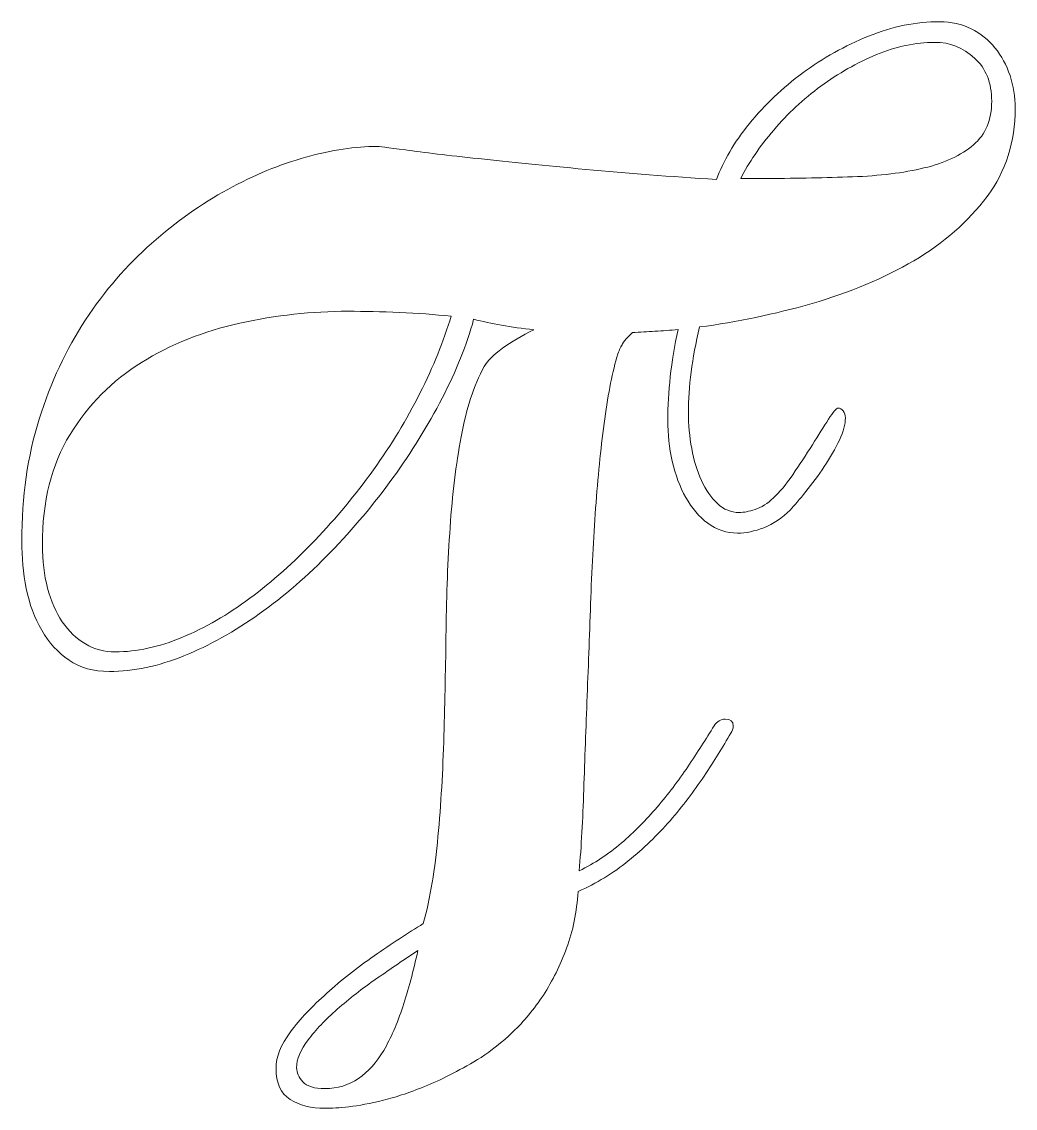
# Model space of a CAD drawing. Header units: millimetres. Extents: x -989 to 989, y -553 to 553.
# Drawn here: x 525.41 to 555.52, y 86.37 to 119.3 of the extents above; entities that cross this region are included whole.
import ezdxf

# ---------------------------------------------------------------- set-up
doc = ezdxf.new("R2010")
doc.units = ezdxf.units.MM
doc.header["$MEASUREMENT"] = 0
doc.layers.add('Camada 1', color=7, linetype='Continuous')

msp = doc.modelspace()

# ---------------------------------------------------------------- linework, layer by layer
at = {"layer": 'Camada 1', "color": 250, "lineweight": 9}
for points, knots in [([(543.4766, 109.2333), (543.3179, 108.7028), (543.1841, 108.0484), (543.08, 107.27), (543.08, 107.27), (542.9709, 106.4965), (542.8866, 105.6487), (542.8172, 104.7315), (542.8172, 104.7315), (542.7478, 103.8142), (542.6982, 102.8573), (542.6585, 101.8509), (542.6585, 101.8509), (542.6238, 100.8444), (542.5842, 99.8528), (542.5495, 98.8761), (542.5495, 98.8761), (542.5098, 97.8944), (542.4751, 96.9474), (542.4453, 96.0351), (542.4453, 96.0351), (542.4156, 95.1229), (542.371, 94.3048), (542.3065, 93.571), (542.3065, 93.571), (542.7676, 93.7941), (543.189, 94.0718), (543.5807, 94.4089), (543.5807, 94.4089), (543.9724, 94.746), (544.3343, 95.108), (544.6665, 95.4997), (544.6665, 95.4997), (545.0037, 95.8864), (545.3111, 96.2979), (545.5986, 96.7243), (545.5986, 96.7243), (545.8812, 97.1556), (546.149, 97.5671), (546.3969, 97.9638), (546.3969, 97.9638), (546.4861, 98.0977), (546.5952, 98.1671), (546.734, 98.1671), (546.734, 98.1671), (546.8927, 98.1671), (546.972, 98.0977), (546.972, 97.9638), (546.972, 97.9638), (546.972, 97.8745), (546.9472, 97.8002), (546.8976, 97.7407), (546.8976, 97.7407), (546.6646, 97.3292), (546.3919, 96.8978), (546.0895, 96.4367), (546.0895, 96.4367), (545.787, 95.9806), (545.4449, 95.5294), (545.0582, 95.0881), (545.0582, 95.0881), (544.6764, 94.6469), (544.255, 94.2403), (543.7939, 93.8685), (543.7939, 93.8685), (543.3378, 93.4966), (542.8271, 93.1892), (542.2718, 92.9413), (542.2718, 92.9413), (542.2321, 92.3216), (542.1181, 91.7465), (541.9247, 91.2259), (541.9247, 91.2259), (541.7314, 90.7053), (541.4984, 90.2343), (541.2207, 89.8029), (541.2207, 89.8029), (540.9381, 89.3765), (540.6307, 89.0047), (540.2985, 88.6874), (540.2985, 88.6874), (539.9614, 88.3701), (539.6391, 88.1172), (539.3317, 87.9139), (539.3317, 87.9139), (538.7467, 87.5569), (538.2112, 87.2743), (537.7154, 87.0711), (537.7154, 87.0711), (537.2196, 86.8628), (536.7734, 86.7141), (536.3718, 86.6149), (536.3718, 86.6149), (535.9751, 86.5158), (535.6281, 86.4513), (535.3306, 86.4166), (535.3306, 86.4166), (535.0331, 86.3869), (534.7951, 86.372), (534.6067, 86.372), (534.6067, 86.372), (534.1853, 86.372), (533.8333, 86.4612), (533.5457, 86.6397), (533.5457, 86.6397), (533.2631, 86.8232), (533.1193, 87.1355), (533.1193, 87.5817), (533.1193, 87.5817), (533.1193, 87.9288), (533.2631, 88.2957), (533.5556, 88.6874), (533.5556, 88.6874), (533.8482, 89.0791), (534.2151, 89.4658), (534.6563, 89.8575), (534.6563, 89.8575), (535.0926, 90.2491), (535.5735, 90.6259), (536.0941, 90.9928), (536.0941, 90.9928), (536.6147, 91.3597), (537.1105, 91.682), (537.5815, 91.9696), (537.5815, 91.9696), (537.7947, 92.748), (537.9435, 93.6305), (538.0278, 94.6072), (538.0278, 94.6072), (538.117, 95.5889), (538.1765, 96.6053), (538.2062, 97.6663), (538.2062, 97.6663), (538.236, 98.7273), (538.2608, 99.7982), (538.2707, 100.8741), (538.2707, 100.8741), (538.2856, 101.955), (538.3252, 102.9862), (538.3947, 103.9778), (538.3947, 103.9778), (538.4591, 104.9694), (538.5731, 105.8867), (538.7268, 106.7196), (538.7268, 106.7196), (538.8805, 107.5575), (539.1136, 108.2665), (539.4259, 108.8516), (539.4259, 108.8516), (539.5251, 109.0251), (539.7085, 109.2085), (539.9812, 109.4069), (539.9812, 109.4069), (540.2539, 109.6052), (540.5712, 109.7936), (540.9331, 109.9671), (540.9331, 109.9671), (540.5861, 110.0018), (540.2589, 110.0514), (539.9564, 110.1059), (539.9564, 110.1059), (539.654, 110.1605), (539.3714, 110.22), (539.1086, 110.2844), (539.1086, 110.2844), (538.9004, 109.5159), (538.5831, 108.7177), (538.1517, 107.8947), (538.1517, 107.8947), (537.7253, 107.0667), (537.2295, 106.2635), (536.6594, 105.4752), (536.6594, 105.4752), (536.0892, 104.6868), (535.4595, 103.9382), (534.7704, 103.2242), (534.7704, 103.2242), (534.0861, 102.5152), (533.3672, 101.8905), (532.6136, 101.36), (532.6136, 101.36), (531.865, 100.8246), (531.1064, 100.3982), (530.328, 100.0858), (530.328, 100.0858), (529.5545, 99.7685), (528.8009, 99.6098), (528.0721, 99.6098), (528.0721, 99.6098), (527.5912, 99.6098), (527.1797, 99.7239), (526.8475, 99.9519), (526.8475, 99.9519), (526.5103, 100.185), (526.2376, 100.4825), (526.0195, 100.8593), (526.0195, 100.8593), (525.8013, 101.2311), (525.6476, 101.6525), (525.5534, 102.1235), (525.5534, 102.1235), (525.4592, 102.5946), (525.4146, 103.0705), (525.4146, 103.5564), (525.4146, 103.5564), (525.4146, 104.9099), (525.5931, 106.1445), (525.9451, 107.26), (525.9451, 107.26), (526.2971, 108.3756), (526.7632, 109.3771), (527.3482, 110.2646), (527.3482, 110.2646), (527.9283, 111.1521), (528.5976, 111.9255), (529.3463, 112.5849), (529.3463, 112.5849), (530.095, 113.2394), (530.8634, 113.7897), (531.6567, 114.2211), (531.6567, 114.2211), (532.45, 114.6574), (533.2433, 114.9796), (534.0267, 115.1978), (534.0267, 115.1978), (534.815, 115.4159), (535.5289, 115.525), (536.1735, 115.525), (536.1735, 115.525), (536.2131, 115.525), (536.5007, 115.4903), (537.0461, 115.4159), (537.0461, 115.4159), (537.5915, 115.3416), (538.3302, 115.2523), (539.2573, 115.1532), (539.2573, 115.1532), (540.1894, 115.054), (541.2703, 114.9449), (542.5098, 114.8259), (542.5098, 114.8259), (543.7493, 114.7119), (545.0681, 114.6078), (546.4712, 114.5235), (546.4712, 114.5235), (546.6696, 115.0788), (546.9968, 115.644), (547.4628, 116.2142), (547.4628, 116.2142), (547.9289, 116.7844), (548.4693, 117.295), (549.0791, 117.7512), (549.0791, 117.7512), (549.6939, 118.2023), (550.3583, 118.5742), (551.0772, 118.8667), (551.0772, 118.8667), (551.7961, 119.1592), (552.515, 119.303), (553.2339, 119.303), (553.2339, 119.303), (553.581, 119.303), (553.8983, 119.2336), (554.1809, 119.0898), (554.1809, 119.0898), (554.4685, 118.946), (554.7065, 118.7527), (554.9048, 118.5097), (554.9048, 118.5097), (555.1031, 118.2718), (555.2568, 117.9891), (555.3609, 117.6718), (555.3609, 117.6718), (555.465, 117.3595), (555.5196, 117.0273), (555.5196, 116.6802), (555.5196, 116.6802), (555.5196, 115.6589), (555.237, 114.7714), (554.6668, 114.0079), (554.6668, 114.0079), (554.0966, 113.2443), (553.3529, 112.5948), (552.4456, 112.0594), (552.4456, 112.0594), (551.5334, 111.5289), (550.507, 111.0975), (549.3667, 110.7653), (549.3667, 110.7653), (548.2264, 110.4381), (547.086, 110.2001), (545.9506, 110.0514), (545.9506, 110.0514), (545.7275, 109.0945), (545.6135, 108.2318), (545.6135, 107.4633), (545.6135, 107.4633), (545.6135, 107.0915), (545.6482, 106.7246), (545.7176, 106.3676), (545.7176, 106.3676), (545.7821, 106.0057), (545.8812, 105.6834), (546.0151, 105.3958), (546.0151, 105.3958), (546.144, 105.1132), (546.3027, 104.8802), (546.496, 104.6968), (546.496, 104.6968), (546.6894, 104.5183), (546.9075, 104.429), (547.1554, 104.429), (547.1554, 104.429), (547.2943, 104.429), (547.4529, 104.4588), (547.6413, 104.5232), (547.6413, 104.5232), (547.8248, 104.5827), (548.0132, 104.7017), (548.1966, 104.8752), (548.1966, 104.8752), (548.3701, 105.0389), (548.5635, 105.2669), (548.7767, 105.5743), (548.7767, 105.5743), (548.9849, 105.8768), (549.1833, 106.1792), (549.3717, 106.4767), (549.3717, 106.4767), (549.5551, 106.7742), (549.7187, 107.032), (549.8625, 107.2551), (549.8625, 107.2551), (550.0063, 107.4782), (550.1005, 107.5922), (550.1501, 107.5922), (550.1501, 107.5922), (550.2145, 107.5922), (550.2641, 107.5625), (550.3087, 107.5079), (550.3087, 107.5079), (550.3533, 107.4484), (550.3732, 107.379), (550.3732, 107.2947), (550.3732, 107.2947), (550.3732, 107.1063), (550.3137, 106.8832), (550.1897, 106.6254), (550.1897, 106.6254), (550.0658, 106.3626), (549.9121, 106.0949), (549.7336, 105.8222), (549.7336, 105.8222), (549.5551, 105.5495), (549.3667, 105.2967), (549.1733, 105.0636), (549.1733, 105.0636), (548.9849, 104.8257), (548.8263, 104.6422), (548.7023, 104.5034), (548.7023, 104.5034), (548.4544, 104.2604), (548.1867, 104.082), (547.9041, 103.9679), (547.9041, 103.9679), (547.6215, 103.8588), (547.3538, 103.8043), (547.1059, 103.8043), (547.1059, 103.8043), (546.7737, 103.8043), (546.4712, 103.9035), (546.2035, 104.1018), (546.2035, 104.1018), (545.9407, 104.3001), (545.7176, 104.5629), (545.5342, 104.8852), (545.5342, 104.8852), (545.3557, 105.2074), (545.2218, 105.5694), (545.1276, 105.9809), (545.1276, 105.9809), (545.0334, 106.3874), (544.9888, 106.8039), (544.9888, 107.2253), (544.9888, 107.2253), (544.9888, 108.0682), (545.0929, 108.9854), (545.3011, 109.977), (545.3011, 109.977), (545.0681, 109.9522), (544.8351, 109.9324), (544.6021, 109.9225), (544.6021, 109.9225), (544.374, 109.9076), (544.1459, 109.8977), (543.9228, 109.8828), (543.9228, 109.8828), (543.9228, 109.8828), (543.7741, 109.7341), (543.7741, 109.7341), (543.7741, 109.7341), (543.7146, 109.6746), (543.66, 109.6101), (543.6204, 109.5407), (543.6204, 109.5407), (543.5758, 109.4713), (543.5262, 109.3721), (543.4766, 109.2333)], [0, 0, 0, 0, 0.0097087, 0.0097087, 0.0097087, 0.0097087, 0.0194175, 0.0194175, 0.0194175, 0.0194175, 0.0291262, 0.0291262, 0.0291262, 0.0291262, 0.038835, 0.038835, 0.038835, 0.038835, 0.0485437, 0.0485437, 0.0485437, 0.0485437, 0.0582524, 0.0582524, 0.0582524, 0.0582524, 0.0679612, 0.0679612, 0.0679612, 0.0679612, 0.0776699, 0.0776699, 0.0776699, 0.0776699, 0.0873786, 0.0873786, 0.0873786, 0.0873786, 0.0970874, 0.0970874, 0.0970874, 0.0970874, 0.1067961, 0.1067961, 0.1067961, 0.1067961, 0.1165049, 0.1165049, 0.1165049, 0.1165049, 0.1262136, 0.1262136, 0.1262136, 0.1262136, 0.1359223, 0.1359223, 0.1359223, 0.1359223, 0.1456311, 0.1456311, 0.1456311, 0.1456311, 0.1553398, 0.1553398, 0.1553398, 0.1553398, 0.1650485, 0.1650485, 0.1650485, 0.1650485, 0.1747573, 0.1747573, 0.1747573, 0.1747573, 0.184466, 0.184466, 0.184466, 0.184466, 0.1941748, 0.1941748, 0.1941748, 0.1941748, 0.2038835, 0.2038835, 0.2038835, 0.2038835, 0.2135922, 0.2135922, 0.2135922, 0.2135922, 0.223301, 0.223301, 0.223301, 0.223301, 0.2330097, 0.2330097, 0.2330097, 0.2330097, 0.2427184, 0.2427184, 0.2427184, 0.2427184, 0.2524272, 0.2524272, 0.2524272, 0.2524272, 0.2621359, 0.2621359, 0.2621359, 0.2621359, 0.2718447, 0.2718447, 0.2718447, 0.2718447, 0.2815534, 0.2815534, 0.2815534, 0.2815534, 0.2912621, 0.2912621, 0.2912621, 0.2912621, 0.3009709, 0.3009709, 0.3009709, 0.3009709, 0.3106796, 0.3106796, 0.3106796, 0.3106796, 0.3203883, 0.3203883, 0.3203883, 0.3203883, 0.3300971, 0.3300971, 0.3300971, 0.3300971, 0.3398058, 0.3398058, 0.3398058, 0.3398058, 0.3495146, 0.3495146, 0.3495146, 0.3495146, 0.3592233, 0.3592233, 0.3592233, 0.3592233, 0.368932, 0.368932, 0.368932, 0.368932, 0.3786408, 0.3786408, 0.3786408, 0.3786408, 0.3883495, 0.3883495, 0.3883495, 0.3883495, 0.3980583, 0.3980583, 0.3980583, 0.3980583, 0.407767, 0.407767, 0.407767, 0.407767, 0.4174757, 0.4174757, 0.4174757, 0.4174757, 0.4271845, 0.4271845, 0.4271845, 0.4271845, 0.4368932, 0.4368932, 0.4368932, 0.4368932, 0.4466019, 0.4466019, 0.4466019, 0.4466019, 0.4563107, 0.4563107, 0.4563107, 0.4563107, 0.4660194, 0.4660194, 0.4660194, 0.4660194, 0.4757282, 0.4757282, 0.4757282, 0.4757282, 0.4854369, 0.4854369, 0.4854369, 0.4854369, 0.4951456, 0.4951456, 0.4951456, 0.4951456, 0.5048544, 0.5048544, 0.5048544, 0.5048544, 0.5145631, 0.5145631, 0.5145631, 0.5145631, 0.5242718, 0.5242718, 0.5242718, 0.5242718, 0.5339806, 0.5339806, 0.5339806, 0.5339806, 0.5436893, 0.5436893, 0.5436893, 0.5436893, 0.5533981, 0.5533981, 0.5533981, 0.5533981, 0.5631068, 0.5631068, 0.5631068, 0.5631068, 0.5728155, 0.5728155, 0.5728155, 0.5728155, 0.5825243, 0.5825243, 0.5825243, 0.5825243, 0.592233, 0.592233, 0.592233, 0.592233, 0.6019417, 0.6019417, 0.6019417, 0.6019417, 0.6116505, 0.6116505, 0.6116505, 0.6116505, 0.6213592, 0.6213592, 0.6213592, 0.6213592, 0.631068, 0.631068, 0.631068, 0.631068, 0.6407767, 0.6407767, 0.6407767, 0.6407767, 0.6504854, 0.6504854, 0.6504854, 0.6504854, 0.6601942, 0.6601942, 0.6601942, 0.6601942, 0.6699029, 0.6699029, 0.6699029, 0.6699029, 0.6796117, 0.6796117, 0.6796117, 0.6796117, 0.6893204, 0.6893204, 0.6893204, 0.6893204, 0.6990291, 0.6990291, 0.6990291, 0.6990291, 0.7087379, 0.7087379, 0.7087379, 0.7087379, 0.7184466, 0.7184466, 0.7184466, 0.7184466, 0.7281553, 0.7281553, 0.7281553, 0.7281553, 0.7378641, 0.7378641, 0.7378641, 0.7378641, 0.7475728, 0.7475728, 0.7475728, 0.7475728, 0.7572816, 0.7572816, 0.7572816, 0.7572816, 0.7669903, 0.7669903, 0.7669903, 0.7669903, 0.776699, 0.776699, 0.776699, 0.776699, 0.7864078, 0.7864078, 0.7864078, 0.7864078, 0.7961165, 0.7961165, 0.7961165, 0.7961165, 0.8058252, 0.8058252, 0.8058252, 0.8058252, 0.815534, 0.815534, 0.815534, 0.815534, 0.8252427, 0.8252427, 0.8252427, 0.8252427, 0.8349515, 0.8349515, 0.8349515, 0.8349515, 0.8446602, 0.8446602, 0.8446602, 0.8446602, 0.8543689, 0.8543689, 0.8543689, 0.8543689, 0.8640777, 0.8640777, 0.8640777, 0.8640777, 0.8737864, 0.8737864, 0.8737864, 0.8737864, 0.8834951, 0.8834951, 0.8834951, 0.8834951, 0.8932039, 0.8932039, 0.8932039, 0.8932039, 0.9029126, 0.9029126, 0.9029126, 0.9029126, 0.9126214, 0.9126214, 0.9126214, 0.9126214, 0.9223301, 0.9223301, 0.9223301, 0.9223301, 0.9320388, 0.9320388, 0.9320388, 0.9320388, 0.9417476, 0.9417476, 0.9417476, 0.9417476, 0.9514563, 0.9514563, 0.9514563, 0.9514563, 0.961165, 0.961165, 0.961165, 0.961165, 0.9708738, 0.9708738, 0.9708738, 0.9708738, 0.9805825, 0.9805825, 0.9805825, 0.9805825, 1, 1, 1, 1]), ([(548.033, 114.5533), (548.9254, 114.5533), (549.7782, 114.5731), (550.5913, 114.6028), (550.5913, 114.6028), (551.4094, 114.6326), (552.1283, 114.7218), (552.753, 114.8706), (552.753, 114.8706), (553.3777, 115.0193), (553.8785, 115.2523), (554.2503, 115.5696), (554.2503, 115.5696), (554.6222, 115.882), (554.8056, 116.3282), (554.8056, 116.8934), (554.8056, 116.8934), (554.8056, 117.4537), (554.6321, 117.89), (554.285, 118.2023), (554.285, 118.2023), (553.938, 118.5197), (553.5364, 118.6783), (553.0802, 118.6783), (553.0802, 118.6783), (552.5002, 118.6783), (551.9102, 118.5544), (551.3152, 118.3065), (551.3152, 118.3065), (550.7252, 118.0586), (550.16, 117.7412), (549.6295, 117.3496), (549.6295, 117.3496), (549.099, 116.9628), (548.623, 116.5166), (548.2016, 116.0208), (548.2016, 116.0208), (547.7801, 115.525), (547.443, 115.0391), (547.2001, 114.5533), (547.2001, 114.5533), (547.2001, 114.5533), (548.033, 114.5533), (548.033, 114.5533)], [0, 0, 0, 0, 0.0833333, 0.0833333, 0.0833333, 0.0833333, 0.1666667, 0.1666667, 0.1666667, 0.1666667, 0.25, 0.25, 0.25, 0.25, 0.3333333, 0.3333333, 0.3333333, 0.3333333, 0.4166667, 0.4166667, 0.4166667, 0.4166667, 0.5, 0.5, 0.5, 0.5, 0.5833333, 0.5833333, 0.5833333, 0.5833333, 0.6666667, 0.6666667, 0.6666667, 0.6666667, 0.75, 0.75, 0.75, 0.75, 0.8333333, 0.8333333, 0.8333333, 0.8333333, 1, 1, 1, 1]), ([(526.0393, 103.4424), (526.0393, 102.9714), (526.0939, 102.5351), (526.198, 102.1384), (526.198, 102.1384), (526.3021, 101.7418), (526.4508, 101.3997), (526.6442, 101.1171), (526.6442, 101.1171), (526.8376, 100.8295), (527.0706, 100.6064), (527.3433, 100.4477), (527.3433, 100.4477), (527.616, 100.2841), (527.9184, 100.2048), (528.2506, 100.2048), (528.2506, 100.2048), (528.8951, 100.2048), (529.5694, 100.3486), (530.2685, 100.6411), (530.2685, 100.6411), (530.9676, 100.9336), (531.6567, 101.3303), (532.331, 101.831), (532.331, 101.831), (533.0103, 102.3367), (533.6647, 102.9218), (534.3043, 103.5911), (534.3043, 103.5911), (534.9439, 104.2604), (535.5289, 104.9694), (536.0693, 105.7181), (536.0693, 105.7181), (536.6098, 106.4717), (537.0808, 107.2452), (537.4824, 108.0434), (537.4824, 108.0434), (537.884, 108.8466), (538.2013, 109.62), (538.4244, 110.3786), (538.4244, 110.3786), (537.9286, 110.4282), (537.408, 110.4679), (536.8626, 110.4927), (536.8626, 110.4927), (536.3172, 110.5174), (535.7967, 110.5274), (535.3009, 110.5274), (535.3009, 110.5274), (534.2101, 110.5274), (533.1144, 110.4084), (532.0187, 110.1654), (532.0187, 110.1654), (530.918, 109.9225), (529.9264, 109.5258), (529.0439, 108.9755), (529.0439, 108.9755), (528.1564, 108.4202), (527.4325, 107.6963), (526.8772, 106.789), (526.8772, 106.789), (526.317, 105.8817), (526.0393, 104.7662), (526.0393, 103.4424)], [0, 0, 0, 0, 0.0588235, 0.0588235, 0.0588235, 0.0588235, 0.1176471, 0.1176471, 0.1176471, 0.1176471, 0.1764706, 0.1764706, 0.1764706, 0.1764706, 0.2352941, 0.2352941, 0.2352941, 0.2352941, 0.2941176, 0.2941176, 0.2941176, 0.2941176, 0.3529412, 0.3529412, 0.3529412, 0.3529412, 0.4117647, 0.4117647, 0.4117647, 0.4117647, 0.4705882, 0.4705882, 0.4705882, 0.4705882, 0.5294118, 0.5294118, 0.5294118, 0.5294118, 0.5882353, 0.5882353, 0.5882353, 0.5882353, 0.6470588, 0.6470588, 0.6470588, 0.6470588, 0.7058824, 0.7058824, 0.7058824, 0.7058824, 0.7647059, 0.7647059, 0.7647059, 0.7647059, 0.8235294, 0.8235294, 0.8235294, 0.8235294, 0.8823529, 0.8823529, 0.8823529, 0.8823529, 1, 1, 1, 1]), ([(534.6018, 86.9669), (534.9885, 86.9669), (535.3256, 87.0711), (535.6182, 87.2743), (535.6182, 87.2743), (535.9107, 87.4776), (536.1685, 87.7652), (536.3817, 88.1271), (536.3817, 88.1271), (536.5999, 88.494), (536.7932, 88.9353), (536.9618, 89.4509), (536.9618, 89.4509), (537.1304, 89.9616), (537.2841, 90.5317), (537.4179, 91.1515), (537.4179, 91.1515), (537.0213, 90.8887), (536.6048, 90.6061), (536.1685, 90.3037), (536.1685, 90.3037), (535.7322, 90.0012), (535.3356, 89.6889), (534.9736, 89.3765), (534.9736, 89.3765), (534.6167, 89.0592), (534.3192, 88.7469), (534.0911, 88.4444), (534.0911, 88.4444), (533.8581, 88.142), (533.744, 87.8594), (533.744, 87.5966), (533.744, 87.5966), (533.744, 87.4528), (533.8085, 87.309), (533.9325, 87.1702), (533.9325, 87.1702), (534.0564, 87.0364), (534.2795, 86.9669), (534.6018, 86.9669)], [0, 0, 0, 0, 0.0909091, 0.0909091, 0.0909091, 0.0909091, 0.1818182, 0.1818182, 0.1818182, 0.1818182, 0.2727273, 0.2727273, 0.2727273, 0.2727273, 0.3636364, 0.3636364, 0.3636364, 0.3636364, 0.4545455, 0.4545455, 0.4545455, 0.4545455, 0.5454545, 0.5454545, 0.5454545, 0.5454545, 0.6363636, 0.6363636, 0.6363636, 0.6363636, 0.7272727, 0.7272727, 0.7272727, 0.7272727, 0.8181818, 0.8181818, 0.8181818, 0.8181818, 1, 1, 1, 1])]:
    msp.add_open_spline(points, degree=3, knots=knots, dxfattribs=at)

doc.saveas('drawing.dxf')
